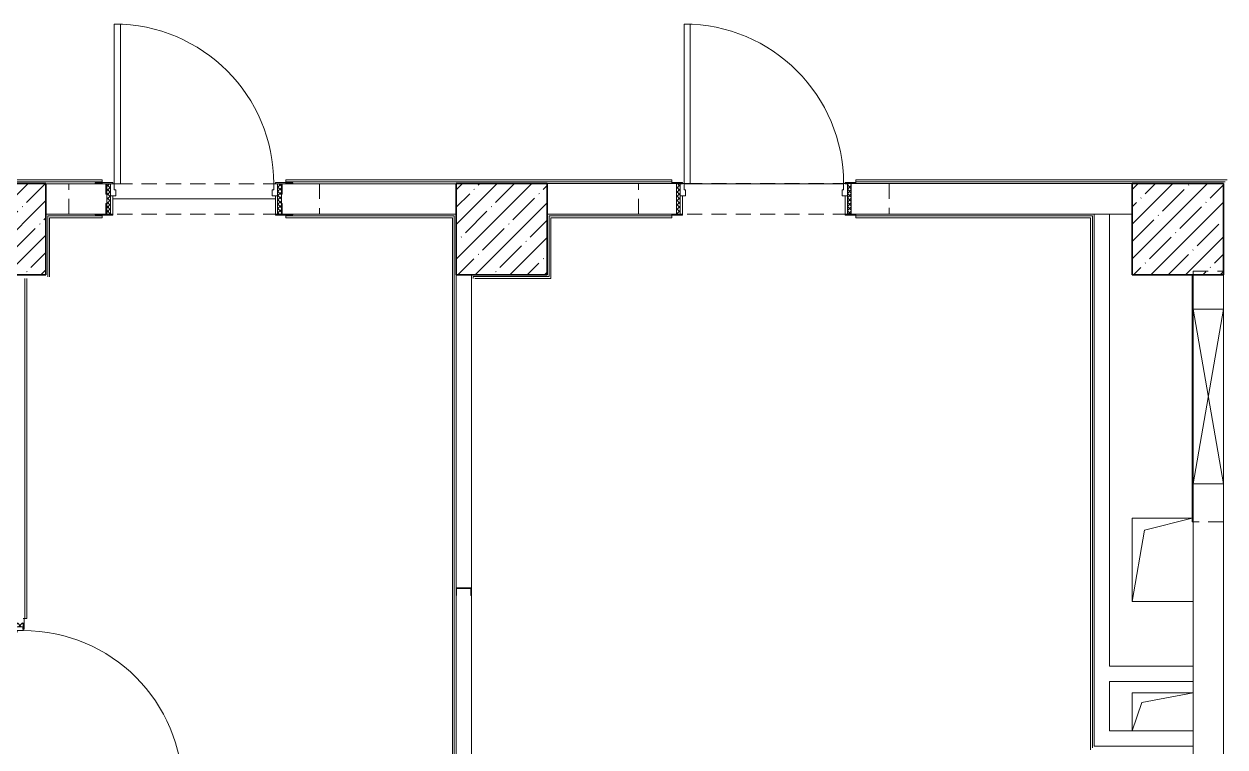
# Model space of a CAD drawing. Header units: millimetres. Extents: x 5993 to 95364, y 94667 to 143522.
# Drawn here: x 45007 to 45650, y 119879 to 120266 of the extents above; entities that cross this region are included whole.
import ezdxf

# ---------------------------------------------------------------- set-up
doc = ezdxf.new("R2010")
doc.units = ezdxf.units.MM
doc.linetypes.add('200_ШТРИХ_ш1п0_6_', pattern=[160, 100, -60])
for name, color, linetype, lineweight in [('0-2', 7, 'Continuous', 9), ('Двери', 7, 'Continuous', 9), ('Каркас несущий', 7, 'Continuous', 9), ('Каркас_Импост', 7, 'Continuous', 13), ('Каркас_Импост-1', 7, 'Continuous', 9), ('Несущие колонны', 7, 'Continuous', 9), ('Несущие колонны-1', 7, 'Continuous', 35), ('Обобщенные модели', 7, 'Continuous', 9), ('Открывание-1', 7, 'Continuous', 9), ('Панель', 7, 'Continuous', 13), ('Перекрытия', 7, 'Continuous', 9), ('Перемычка_Пунктирные линии-1', 7, '200_ШТРИХ_ш1п0_6_', 9), ('Стены', 7, 'Continuous', 9), ('Стены-1', 7, 'Continuous', 13), ('Элементы узлов', 7, 'Continuous', 9)]:
    doc.layers.add(name, color=color, linetype=linetype, lineweight=lineweight)
pattern_1 = [(135, (1726.41, 164.685), (-14.14214, -14.14214), []), (225, (1726.41, 164.685), (14.14214, -14.14214), [])]
pattern_2 = [(45, (-396.384, 164.685), (-14.1421, 14.1421), []), (135, (-396.384, 164.685), (-14.1421, -14.1421), [])]

# ---------------------------------------------------------------- blocks, each defined once
blk = doc.blocks.new('Дверь_СКБ_1Ст_Внутренняя_ШЕР - СОШ_Д-11_Дв_1150x2100h_с_у МГН и персонала_ КЛГ-28013390-АИ2_01_План напольных покрытий и плинтусов 1го этажа _Часть 1_')
at = {"layer": 'Двери'}
h = blk.add_hatch(dxfattribs=at)
h.set_pattern_fill('FP_29', color=256, style=0, pattern_type=2)
h.set_pattern_definition(pattern_1)
h.paths.add_polyline_path([(587.5, -100), (587.5, 100), (562.5, 100), (562.5, -100)], flags=0)
at = {"layer": 'Каркас_Импост-1'}
h = blk.add_hatch(dxfattribs=at)
h.set_pattern_fill('FP_30', color=256, style=0, pattern_type=2)
h.set_pattern_definition(pattern_2)
h.paths.add_polyline_path([(-537.5, -100), (-537.5, 100), (-562.5, 100), (-562.5, -100)], flags=0)
at = {"layer": 'Каркас_Импост'}
for p, q in [((-522.5, 108), (-592.5, 108)), ((-592.5, 108), (-592.5, 100)), ((-592.5, 100), (-522.5, 100)), ((-537.5, 100), (-562.5, 100)), ((-562.5, 100), (-562.5, -100)), ((-512.5, 100), (-537.5, 100)), ((-537.5, 100), (-537.5, 20)), ((-537.5, -100), (-537.5, 100)), ((-522.5, 100), (-537.5, 100)), ((-537.5, 100), (-537.5, 99)), ((-537.5, 99), (-522.5, 99)), ((-522.5, 100), (-522.5, 108)), ((-522.5, 99), (-522.5, 100)), ((-512.5, 60), (-512.5, 100)), ((537.5, 100), (537.5, 60)), ((562.5, 100), (537.5, 100)), ((617.5, 108), (547.5, 108)), ((547.5, 108), (547.5, 100)), ((562.5, 100), (547.5, 100)), ((547.5, 100), (547.5, 99)), ((547.5, 100), (617.5, 100)), ((547.5, 99), (562.5, 99)), ((562.5, 20), (562.5, 100)), ((587.5, 100), (562.5, 100)), ((562.5, 100), (562.5, -100)), ((562.5, 99), (562.5, 100)), ((587.5, -100), (587.5, 100)), ((617.5, 100), (617.5, 108)), ((-537.5, 20), (-502.5, 20)), ((-522.5, 20), (-537.5, 20)), ((-537.5, 20), (-537.5, -100)), ((-522.5, -100), (-522.5, 20)), ((-502.5, 60), (-512.5, 60)), ((-502.5, 20), (-502.5, 60)), ((537.5, 60), (527.5, 60)), ((527.5, 60), (527.5, 20)), ((527.5, 20), (562.5, 20)), ((562.5, 20), (547.5, 20)), ((547.5, 20), (547.5, -100)), ((562.5, -100), (562.5, 20)), ((-522.5, -100), (-592.5, -100)), ((-592.5, -100), (-592.5, -108)), ((-592.5, -108), (-522.5, -108)), ((-562.5, -100), (-537.5, -100)), ((-537.5, -100), (-522.5, -100)), ((-522.5, -108), (-522.5, -100)), ((547.5, -100), (562.5, -100)), ((617.5, -100), (547.5, -100)), ((547.5, -100), (547.5, -108)), ((547.5, -108), (617.5, -108)), ((562.5, -100), (587.5, -100)), ((617.5, -108), (617.5, -100))]:
    blk.add_line(p, q, dxfattribs=at)
at = {"layer": 'Открывание-1'}
blk.add_arc((-512.5, 100), 1050, 360, 90, dxfattribs=at)
at = {"layer": 'Панель'}
for p, q in [((-512.5, 1150), (-512.5, 100)), ((-472.5, 1150), (-512.5, 1150)), ((-472.5, 100), (-472.5, 1150)), ((-512.5, 100), (-472.5, 100))]:
    blk.add_line(p, q, dxfattribs=at)
blk = doc.blocks.new('Дверь_СКБ_1Ст_Внутренняя_ШЕР - СОШ_Д-16_Дв_1150x2100h_Комната инструктора_ Раздевальные  _спортблок_-28030118-АИ2_01_План напольных покрытий и плинтусов 1го этажа _Часть 1_')
at = {"layer": 'Двери'}
h = blk.add_hatch(dxfattribs=at)
h.set_pattern_fill('FP_29', color=256, style=0, pattern_type=2)
h.set_pattern_definition(pattern_1)
h.paths.add_polyline_path([(562.5, 100), (562.5, -100), (587.5, -100), (587.5, 100)], flags=0)
at = {"layer": 'Каркас_Импост-1'}
h = blk.add_hatch(dxfattribs=at)
h.set_pattern_fill('FP_30', color=256, style=0, pattern_type=2)
h.set_pattern_definition(pattern_2)
h.paths.add_polyline_path([(-537.5, 100), (-562.5, 100), (-562.5, -100), (-537.5, -100)], flags=0)
at = {"layer": 'Каркас_Импост'}
for p, q in [((-522.5, 108), (-592.5, 108)), ((-592.5, 108), (-592.5, 100)), ((-592.5, 100), (-522.5, 100)), ((-537.5, 100), (-562.5, 100)), ((-562.5, 100), (-562.5, -100)), ((-512.5, 100), (-537.5, 100)), ((-537.5, 100), (-537.5, 20)), ((-537.5, -100), (-537.5, 100)), ((-522.5, 100), (-537.5, 100)), ((-537.5, 100), (-537.5, 99)), ((-537.5, 99), (-522.5, 99)), ((-522.5, 100), (-522.5, 108)), ((-522.5, 99), (-522.5, 100)), ((-512.5, 60), (-512.5, 100)), ((537.5, 100), (537.5, 60)), ((562.5, 100), (537.5, 100)), ((617.5, 108), (547.5, 108)), ((547.5, 108), (547.5, 100)), ((562.5, 100), (547.5, 100)), ((547.5, 100), (547.5, 99)), ((547.5, 100), (617.5, 100)), ((547.5, 99), (562.5, 99)), ((562.5, 20), (562.5, 100)), ((587.5, 100), (562.5, 100)), ((562.5, 100), (562.5, -100)), ((562.5, 99), (562.5, 100)), ((587.5, -100), (587.5, 100)), ((617.5, 100), (617.5, 108)), ((-537.5, 20), (-502.5, 20)), ((-522.5, 20), (-537.5, 20)), ((-537.5, 20), (-537.5, -100)), ((-522.5, -100), (-522.5, 20)), ((-502.5, 60), (-512.5, 60)), ((-502.5, 20), (-502.5, 60)), ((537.5, 60), (527.5, 60)), ((527.5, 60), (527.5, 20)), ((527.5, 20), (562.5, 20)), ((562.5, 20), (547.5, 20)), ((547.5, 20), (547.5, -100)), ((562.5, -100), (562.5, 20)), ((-522.5, -100), (-592.5, -100)), ((-592.5, -100), (-592.5, -108)), ((-592.5, -108), (-522.5, -108)), ((-562.5, -100), (-537.5, -100)), ((-537.5, -100), (-522.5, -100)), ((-522.5, -108), (-522.5, -100)), ((547.5, -100), (562.5, -100)), ((617.5, -100), (547.5, -100)), ((547.5, -100), (547.5, -108)), ((547.5, -108), (617.5, -108)), ((562.5, -100), (587.5, -100)), ((617.5, -108), (617.5, -100))]:
    blk.add_line(p, q, dxfattribs=at)
at = {"layer": 'Открывание-1'}
blk.add_arc((-512.5, 100), 1050, 360, 90, dxfattribs=at)
at = {"layer": 'Панель'}
for p, q in [((-512.5, 1150), (-512.5, 100)), ((-472.5, 1150), (-512.5, 1150)), ((-472.5, 100), (-472.5, 1150)), ((-512.5, 100), (-472.5, 100))]:
    blk.add_line(p, q, dxfattribs=at)
blk = doc.blocks.new('BSC_Колонна _Прямоугольная - 600х600-V80-АИ2_01_План напольных покрытий и плинтусов 1го этажа _Часть 1_')
at = {"layer": 'Несущие колонны'}
h = blk.add_hatch(dxfattribs=at)
h.set_pattern_fill('FP_112', color=256, style=0, pattern_type=2)
h.set_pattern_definition([(45, (-41300, -76240), (-114.04925, 114.04925), []), (45, (-41185.95, -76240), (-114.04925, 114.04925), [201.613, -40.323, 3.353, -36.97])])
h.paths.add_polyline_path([(-300, -300), (300, -300), (300, 300), (-300, 300), (-300, -188.7)], flags=0)
at = {"layer": 'Несущие колонны-1'}
for p, q in [((300, 300), (-300, 300)), ((-300, 300), (-300, -300)), ((300, -300), (300, 300)), ((-300, -300), (300, -300))]:
    blk.add_line(p, q, dxfattribs=at)
blk = doc.blocks.new('BSC_Колонна _Прямоугольная - 600х600-V81-АИ2_01_План напольных покрытий и плинтусов 1го этажа _Часть 1_')
at = {"layer": 'Несущие колонны'}
h = blk.add_hatch(dxfattribs=at)
h.set_pattern_fill('FP_113', color=256, style=0, pattern_type=2)
h.set_pattern_definition([(45, (-44600, -76240), (-114.04925, 114.04925), []), (45, (-44485.95, -76240), (-114.04925, 114.04925), [201.613, -40.323, 3.353, -36.97])])
h.paths.add_polyline_path([(-300, -300), (300, -300), (300, 300), (-300, 300)], flags=0)
at = {"layer": 'Несущие колонны-1'}
for p, q in [((300, 300), (-300, 300)), ((-300, 300), (-300, -300)), ((300, -300), (300, 300)), ((-300, -300), (300, -300))]:
    blk.add_line(p, q, dxfattribs=at)
blk = doc.blocks.new('BSC_Колонна _Прямоугольная - 600х600-V82-АИ2_01_План напольных покрытий и плинтусов 1го этажа _Часть 1_')
at = {"layer": 'Несущие колонны'}
h = blk.add_hatch(dxfattribs=at)
h.set_pattern_fill('FP_114', color=256, style=0, pattern_type=2)
h.set_pattern_definition([(45, (-49050, -76240), (-114.04925, 114.04925), []), (45, (-48935.95, -76240), (-114.04925, 114.04925), [201.613, -40.323, 3.353, -36.97])])
h.paths.add_polyline_path([(-300, -300), (300, -300), (300, 300), (-300, 300)], flags=0)
at = {"layer": 'Несущие колонны-1'}
for p, q in [((300, 300), (-300, 300)), ((-300, 300), (-300, -300)), ((300, -300), (300, 300)), ((-300, -300), (300, -300))]:
    blk.add_line(p, q, dxfattribs=at)
blk = doc.blocks.new('Дверь_СКБ_1Ст_Внутренняя_ШЕР - СОШ_Д-11_1_Дв_1150x2100h_с_у МГН _спортблок_-35429500-АИ2_01_План напольных покрытий и плинтусов 1го этажа _Часть 1_')
at = {"layer": 'Двери'}
h = blk.add_hatch(dxfattribs=at)
h.set_pattern_fill('FP_60', color=256, style=0, pattern_type=2)
h.set_pattern_definition([(135, (1726.41, 114.685), (-14.14214, -14.14214), []), (225, (1726.41, 114.685), (14.14214, -14.14214), [])])
h.paths.add_polyline_path([(587.5, -50), (587.5, 50), (562.5, 50), (562.5, -50)], flags=0)
at = {"layer": 'Каркас_Импост-1'}
h = blk.add_hatch(dxfattribs=at)
h.set_pattern_fill('FP_61', color=256, style=0, pattern_type=2)
h.set_pattern_definition([(45, (-396.384, 114.685), (-14.1421, 14.1421), []), (135, (-396.384, 114.685), (-14.1421, -14.1421), [])])
h.paths.add_polyline_path([(-537.5, 47), (-537.5, 50), (-562.5, 50), (-562.5, -50), (-537.5, -50), (-537.5, 45.2)], flags=0)
at = {"layer": 'Каркас_Импост'}
for p, q in [((-522.5, 58), (-592.5, 58)), ((-592.5, 58), (-592.5, 50)), ((-537.5, 50), (-562.5, 50)), ((-562.5, 50), (-522.5, 50)), ((-512.5, 50), (-537.5, 50)), ((-537.5, 50), (-537.5, -30)), ((-537.5, -50), (-537.5, 50)), ((-522.5, 50), (-537.5, 50)), ((-537.5, 50), (-537.5, 49)), ((-537.5, 49), (-522.5, 49)), ((-522.5, 50), (-522.5, 58)), ((-522.5, 49), (-522.5, 50)), ((-512.5, 10), (-512.5, 50)), ((-502.5, 10), (-512.5, 10)), ((-502.5, -30), (-502.5, 10)), ((537.5, 10), (527.5, 10)), ((527.5, 10), (527.5, -30)), ((537.5, 50), (537.5, 10)), ((562.5, 50), (537.5, 50)), ((617.5, 58), (547.5, 58)), ((547.5, 58), (547.5, 50)), ((562.5, 50), (547.5, 50)), ((547.5, 50), (547.5, 49)), ((547.5, 50), (617.5, 50)), ((547.5, 49), (562.5, 49)), ((562.5, -30), (562.5, 50)), ((587.5, 50), (562.5, 50)), ((562.5, 50), (562.5, -50)), ((562.5, 49), (562.5, 50)), ((587.5, -50), (587.5, 50)), ((617.5, 50), (617.5, 58)), ((-592.5, -50), (-592.5, -58)), ((-592.5, -58), (-522.5, -58)), ((-562.5, -50), (-537.5, -50)), ((-522.5, -50), (-562.5, -50)), ((-537.5, -30), (-502.5, -30)), ((-522.5, -30), (-537.5, -30)), ((-537.5, -30), (-537.5, -50)), ((-537.5, -50), (-522.5, -50)), ((-522.5, -50), (-522.5, -30)), ((-522.5, -58), (-522.5, -50)), ((527.5, -30), (562.5, -30)), ((562.5, -30), (547.5, -30)), ((547.5, -30), (547.5, -50)), ((547.5, -50), (562.5, -50)), ((617.5, -50), (547.5, -50)), ((547.5, -50), (547.5, -58)), ((547.5, -58), (617.5, -58)), ((562.5, -50), (562.5, -30)), ((562.5, -50), (587.5, -50)), ((617.5, -58), (617.5, -50))]:
    blk.add_line(p, q, dxfattribs=at)
at = {"layer": 'Открывание-1'}
blk.add_arc((537.5, 50), 1050, 90, 180, dxfattribs=at)
at = {"layer": 'Панель'}
for p, q in [((537.5, 1100), (497.5, 1100)), ((497.5, 1100), (497.5, 50)), ((537.5, 50), (537.5, 1100)), ((497.5, 50), (537.5, 50))]:
    blk.add_line(p, q, dxfattribs=at)
blk = doc.blocks.new('АР_Перемычка - АР_Перемычка-28013365-АИ2_01_План напольных покрытий и плинтусов 1го этажа _Часть 1_')
at = {"layer": 'Обобщенные модели'}
blk.add_line((-250, -100), (-243, -100), dxfattribs=at)
at = {"layer": 'Перемычка_Пунктирные линии-1'}
for p, q in [((-250, 100), (1400, 100)), ((-250, -100), (-250, 100)), ((1400, 100), (1400, -100)), ((-250, -100), (1400, -100))]:
    blk.add_line(p, q, dxfattribs=at)
blk = doc.blocks.new('154_Фахверк_СКБ_Швеллер - Тип_100_4830-28147714-АИ2_01_План напольных покрытий и плинтусов 1го этажа _Часть 1_')
at = {"layer": 'Обобщенные модели'}
for p, q in [((125, 50), (175, 50)), ((125, -50), (125, 50)), ((128, 47), (128, -47)), ((175, 47), (128, 47)), ((175, 50), (175, 47)), ((175, -50), (125, -50)), ((128, -47), (175, -47)), ((175, -47), (175, -50))]:
    blk.add_line(p, q, dxfattribs=at)
blk = doc.blocks.new('154_Стойка_СКБ_Уголок - СМ-2230_200-V195-АИ2_01_План напольных покрытий и плинтусов 1го этажа _Часть 1_')
at = {"layer": 'Обобщенные модели'}
for p, q in [((125, 81), (131, 81)), ((131, 81), (131, 150)), ((200, 156), (155, 156)), ((155, 150), (200, 150)), ((200, 150), (200, 156)), ((131, 19), (125, 19)), ((131, -50), (131, 19)), ((200, -50), (155, -50)), ((155, -56), (200, -56)), ((200, -56), (200, -50))]:
    blk.add_line(p, q, dxfattribs=at)
blk = doc.blocks.new('AR_Отверстие прямоугольное _в плите_ - AR_Отверстие прямоугольное _в плите_-30602905-АИ2_01_План напольных покрытий и плинтусов 1го этажа _Часть 1_')
at = {"layer": 'Обобщенные модели'}
for p, q in [((194, 275), (-200, 275)), ((-200, 275), (-200, -275)), ((-120, 195), (194, 273.5)), ((-200, -275), (-120, 195)), ((-200, -275), (200, -275))]:
    blk.add_line(p, q, dxfattribs=at)
blk = doc.blocks.new('AR_Отверстие прямоугольное _в плите_ - AR_Отверстие прямоугольное _в плите_-V294-АИ2_01_План напольных покрытий и плинтусов 1го этажа _Часть 1_')
at = {"layer": 'Обобщенные модели'}
for p, q in [((200, 125), (-200, 125)), ((-200, 125), (-200, -125)), ((-137.5, 62.5), (200, 125)), ((-200, -125), (-137.5, 62.5))]:
    blk.add_line(p, q, dxfattribs=at)
blk = doc.blocks.new('AR_Отверстие прямоугольное _в стене_ - AR_Отверстие прямоугольное _в стене__ОВ-36787536-АИ2_01_План напольных покрытий и плинтусов 1го этажа _Часть 1_')
at = {"layer": 'Элементы узлов'}
for p, q in [((-575, -100), (-575, 100)), ((-575, 100), (575, 100)), ((575, 100), (-575, -100)), ((-575, 100), (575, -100)), ((575, 100), (-575, 100)), ((-575, 100), (-575, -100)), ((575, 100), (575, -100)), ((575, -100), (575, 100)), ((575, -100), (-575, -100)), ((-575, -100), (575, -100))]:
    blk.add_line(p, q, dxfattribs=at)
blk = doc.blocks.new('АР_Перемычка - АР_Перемычка-36787574-АИ2_01_План напольных покрытий и плинтусов 1го этажа _Часть 1_')
at = {"layer": 'Перемычка_Пунктирные линии-1'}
for p, q in [((-250, 100), (0, 100)), ((-250, -100), (-250, 100)), ((1150, 100), (1400, 100)), ((1400, 100), (1400, -100)), ((-250, -100), (0, -100)), ((1150, -100), (1400, -100))]:
    blk.add_line(p, q, dxfattribs=at)
blk = doc.blocks.new('ПР_Уголок - ПР_Уголок-36699171-АИ2_01_План напольных покрытий и плинтусов 1го этажа _Часть 1_')
at = {"layer": 'Каркас несущий'}
for p in [(1400, 6), (-225, 0)]:
    blk.add_line(p, (1400, 0), dxfattribs=at)

msp = doc.modelspace()

# ---------------------------------------------------------------- linework, layer by layer
at = {"layer": 'Перекрытия'}
for p, q in [((45360.58, 120180.36), (45446.05, 120180.36)), ((45054.54, 120172.22), (45141.63, 120172.22))]:
    msp.add_line(p, q, dxfattribs=at)
at = {"layer": 'Стены'}
for p, q in [((44703.4, 120182.34), (45048.84, 120182.34)), ((45048.84, 120181.36), (44704.37, 120181.36)), ((45048.84, 120182.34), (45048.84, 120181.36)), ((45147.33, 120182.34), (45354.07, 120182.34)), ((45147.33, 120182.34), (45147.33, 120181.36)), ((45354.07, 120181.36), (45147.33, 120181.36)), ((45354.07, 120182.34), (45354.07, 120181.36)), ((45452.56, 120182.34), (45651.49, 120182.34)), ((45452.56, 120182.34), (45452.56, 120181.36)), ((45650.51, 120181.36), (45452.56, 120181.36)), ((45019.7, 120163.1), (45048.84, 120163.1)), ((45019.7, 120130.54), (45019.7, 120163.1)), ((45048.84, 120162.12), (45020.68, 120162.12)), ((45020.68, 120162.12), (45020.68, 120130.54)), ((45048.84, 120163.1), (45048.84, 120162.12)), ((45147.33, 120163.1), (45237.51, 120163.1)), ((45147.33, 120163.1), (45147.33, 120162.12)), ((45236.54, 120162.12), (45147.33, 120162.12)), ((45236.54, 119650.01), (45236.54, 120162.12)), ((45237.51, 120163.1), (45237.51, 119649.03)), ((45288.3, 120130.57), (45288.3, 120163.13)), ((45288.3, 120163.13), (45354.07, 120163.13)), ((45289.28, 120162.15), (45289.28, 120129.59)), ((45354.07, 120162.15), (45289.28, 120162.15)), ((45354.07, 120163.13), (45354.07, 120162.15)), ((45452.56, 120163.13), (45579.38, 120163.13)), ((45452.56, 120163.13), (45452.56, 120162.15)), ((45578.4, 120162.15), (45452.56, 120162.15)), ((45578.4, 119877.27), (45578.4, 120162.15)), ((45579.38, 120163.13), (45579.38, 119878.24)), ((45007.49, 119947.59), (45007.49, 120129.57)), ((45008.47, 120129.57), (45008.47, 119947.59)), ((45247.61, 120130.57), (45288.3, 120130.57)), ((45247.61, 120130.57), (45247.61, 120129.59)), ((45289.28, 120129.59), (45248.58, 120129.59)), ((45007.49, 119947.59), (45008.47, 119947.59))]:
    msp.add_line(p, q, dxfattribs=at)
at = {"layer": 'Стены-1'}
for p, q in [((45045.18, 120180.36), (45018.72, 120180.36)), ((45238.49, 120180.36), (45150.99, 120180.36)), ((45354.07, 120180.38), (45287.33, 120180.38)), ((45600.7, 120180.38), (45452.56, 120180.38)), ((45018.72, 120164.08), (45045.18, 120164.08)), ((45150.99, 120164.08), (45238.49, 120164.08)), ((45287.33, 120164.11), (45354.07, 120164.11)), ((45452.56, 120164.11), (45600.7, 120164.11)), ((45580.35, 120164.11), (45580.35, 119879.22)), ((45588.49, 120164.11), (45580.35, 120164.11)), ((45588.49, 119921.95), (45588.49, 120164.11)), ((45238.49, 120131.55), (45238.49, 119963.87)), ((45246.63, 119963.87), (45246.63, 120131.55)), ((45633.26, 120131.55), (45633.26, 120113.23)), ((45649.54, 120113.23), (45649.54, 120131.55)), ((45633.26, 120019.63), (45633.26, 119792.94)), ((45649.54, 119758.35), (45649.54, 120019.63)), ((45238.49, 119959.8), (45238.49, 119648.06)), ((45246.63, 119792.94), (45246.63, 119959.8)), ((45633.26, 119921.95), (45588.49, 119921.95)), ((45633.26, 119913.81), (45633.26, 119921.95)), ((45588.49, 119887.36), (45588.49, 119913.81)), ((45588.49, 119913.81), (45633.26, 119913.81)), ((45633.26, 119887.36), (45588.49, 119887.36)), ((45633.26, 119879.22), (45633.26, 119887.36)), ((45580.35, 119879.22), (45588.49, 119879.22)), ((45588.49, 119879.22), (45633.26, 119879.22))]:
    msp.add_line(p, q, dxfattribs=at)

# ---------------------------------------------------------------- block references
at = {"layer": '0-2', "xscale": 0.08139549610658335, "yscale": 0.08139549610658335, "zscale": 0.08139549610658335}
for name, p in [('Дверь_СКБ_1Ст_Внутренняя_ШЕР - СОШ_Д-11_Дв_1150x2100h_с_у МГН и персонала_ КЛГ-28013390-АИ2_01_План напольных покрытий и плинтусов 1го этажа _Часть 1_', (45097.07, 120172.22)), ('Дверь_СКБ_1Ст_Внутренняя_ШЕР - СОШ_Д-16_Дв_1150x2100h_Комната инструктора_ Раздевальные  _спортблок_-28030118-АИ2_01_План напольных покрытий и плинтусов 1го этажа _Часть 1_', (45402.3, 120172.24)), ('BSC_Колонна _Прямоугольная - 600х600-V80-АИ2_01_План напольных покрытий и плинтусов 1го этажа _Часть 1_', (44994.3, 120155.97)), ('АР_Перемычка - АР_Перемычка-28013365-АИ2_01_План напольных покрытий и плинтусов 1го этажа _Часть 1_', (45051.28, 120172.22)), ('154_Стойка_СКБ_Уголок - СМ-2230_200-V195-АИ2_01_План напольных покрытий и плинтусов 1го этажа _Часть 1_', (45134.71, 120168.15)), ('BSC_Колонна _Прямоугольная - 600х600-V81-АИ2_01_План напольных покрытий и плинтусов 1го этажа _Часть 1_', (45262.91, 120155.97)), ('АР_Перемычка - АР_Перемычка-28013365-АИ2_01_План напольных покрытий и плинтусов 1го этажа _Часть 1_', (45356.51, 120172.24)), ('BSC_Колонна _Прямоугольная - 600х600-V82-АИ2_01_План напольных покрытий и плинтусов 1го этажа _Часть 1_', (45625.12, 120155.97)), ('AR_Отверстие прямоугольное _в плите_ - AR_Отверстие прямоугольное _в плите_-30602905-АИ2_01_План напольных покрытий и плинтусов 1го этажа _Часть 1_', (45616.98, 119978.93)), ('AR_Отверстие прямоугольное _в плите_ - AR_Отверстие прямоугольное _в плите_-V294-АИ2_01_План напольных покрытий и плинтусов 1го этажа _Часть 1_', (45616.98, 119897.54))]:
    msp.add_blockref(name, p, dxfattribs=at)
for name, p, rotation in [('154_Стойка_СКБ_Уголок - СМ-2230_200-V195-АИ2_01_План напольных покрытий и плинтусов 1го этажа _Часть 1_', (45061.46, 120176.29), 180), ('АР_Перемычка - АР_Перемычка-36787574-АИ2_01_План напольных покрытий и плинтусов 1го этажа _Часть 1_', (45641.4, 120113.23), 269.9999999999999), ('ПР_Уголок - ПР_Уголок-36699171-АИ2_01_План напольных покрытий и плинтусов 1го этажа _Часть 1_', (45632.77, 120113.23), 269.9999999999995), ('AR_Отверстие прямоугольное _в стене_ - AR_Отверстие прямоугольное _в стене__ОВ-36787536-АИ2_01_План напольных покрытий и плинтусов 1го этажа _Часть 1_', (45641.4, 120066.43), 269.9999999999999), ('154_Фахверк_СКБ_Швеллер - Тип_100_4830-28147714-АИ2_01_План напольных покрытий и плинтусов 1го этажа _Часть 1_', (45242.56, 119974.05), 269.9999999999999), ('Дверь_СКБ_1Ст_Внутренняя_ШЕР - СОШ_Д-11_1_Дв_1150x2100h_с_у МГН _спортблок_-35429500-АИ2_01_План напольных покрытий и плинтусов 1го этажа _Часть 1_', (45002.44, 119899.37), 269.9999999999999)]:
    msp.add_blockref(name, p, dxfattribs=dict(at, rotation=rotation))

doc.saveas('drawing.dxf')
